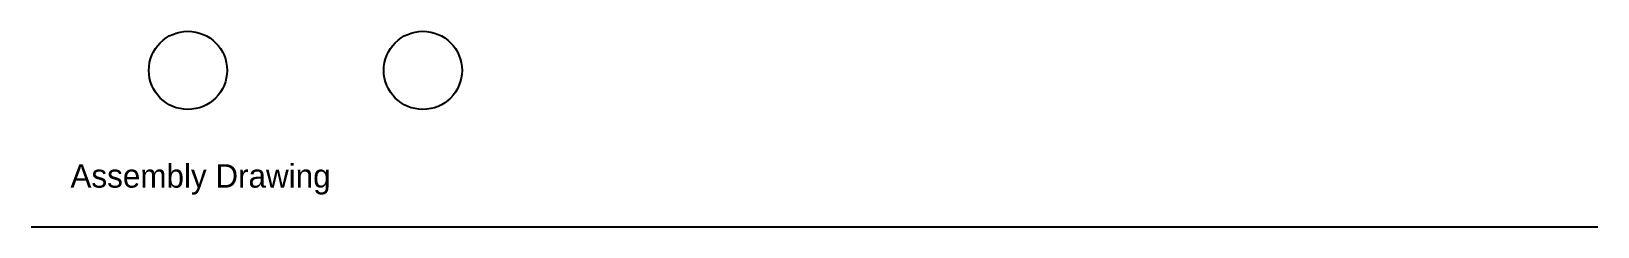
# Model space of a CAD drawing. Header units: millimetres. Extents: x 0 to 200, y 0 to 25.
import ezdxf

# ---------------------------------------------------------------- set-up
doc = ezdxf.new("R2010")
doc.units = ezdxf.units.MM

# ---------------------------------------------------------------- blocks, each defined once
blk = doc.blocks.new('BOLT_HOLE')
blk.add_circle((0, 0), 5)
blk = doc.blocks.new('SCREW_PATTERN')
for p in [(0, 0), (30, 0)]:
    blk.add_blockref('BOLT_HOLE', p)

msp = doc.modelspace()

# ---------------------------------------------------------------- linework, layer by layer
msp.add_line((0, 0), (200, 0))

# ---------------------------------------------------------------- block references
msp.add_blockref('SCREW_PATTERN', (20, 20))

# ---------------------------------------------------------------- texts
at = {"layer": 'TITLE'}
msp.add_text('Assembly Drawing', height=3, dxfattribs=at).set_placement((5, 5))

doc.saveas('drawing.dxf')
